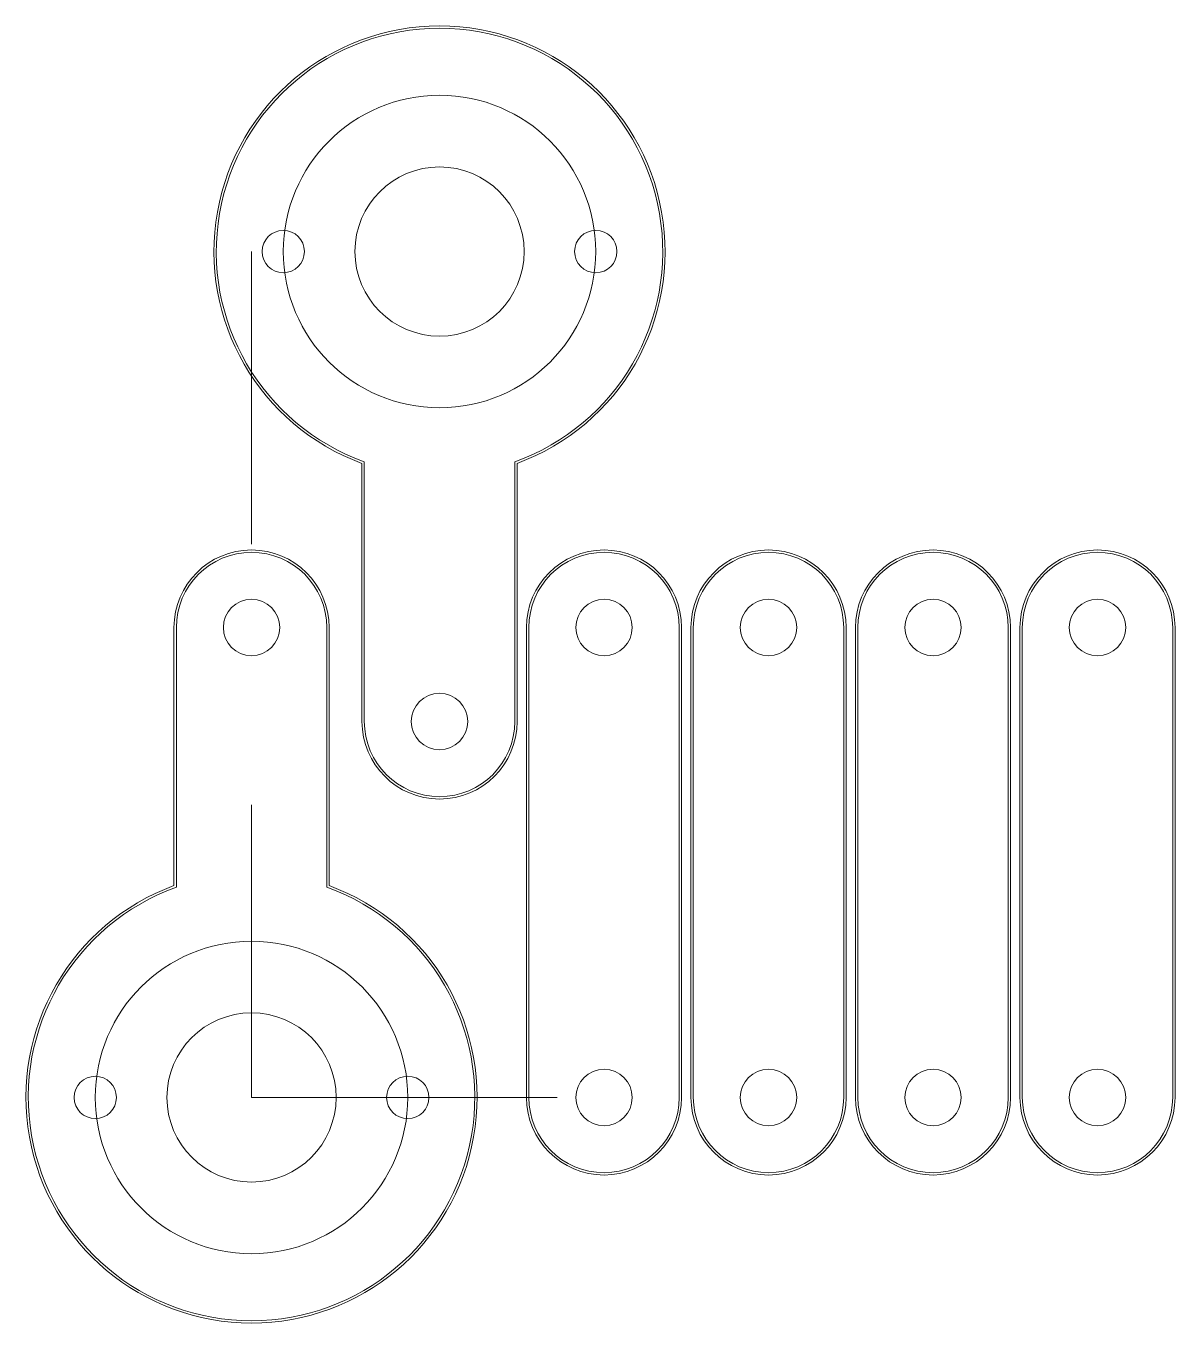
# Model space of a CAD drawing. Extents: x 0.02 to 2.46, y 0.12 to 2.88.
import ezdxf

# ---------------------------------------------------------------- set-up
doc = ezdxf.new("R2010")
doc.units = 0
doc.header["$MEASUREMENT"] = 0
doc.layers.add('holes', color=1, linetype='Continuous')
doc.layers.add('outline', color=3, linetype='Continuous')

msp = doc.modelspace()

# ---------------------------------------------------------------- linework, layer by layer
at = {"linetype": 'Continuous', "lineweight": 0, "flags": 128}
for points in [[(0.74, 1.4), (0.74, 1.9528, -5.76401), (1.06, 1.9528), (1.06, 1.4, -1)], [(0.34, 1.6), (0.34, 1.0472, 5.76401), (0.66, 1.0472), (0.66, 1.6, 1)], [(1.09, 0.6), (1.09, 1.6, -1), (1.41, 1.6), (1.41, 0.6, -1)], [(1.44, 0.6), (1.44, 1.6, -1), (1.76, 1.6), (1.76, 0.6, -1)], [(1.79, 0.6), (1.79, 1.6, -1), (2.11, 1.6), (2.11, 0.6, -1)], [(2.14, 0.6), (2.14, 1.6, -1), (2.46, 1.6), (2.46, 0.6, -1)]]:
    msp.add_lwpolyline(points, format="xyb", close=True, dxfattribs=at)
for points in [[(0.5, 2.4), (0.5, 1.7772)], [(0.5, 0.6), (0.5, 1.2228)], [(0.5, 0.6), (1.15, 0.6)]]:
    msp.add_lwpolyline(points, dxfattribs=at)
at = {"linetype": 'Continuous', "lineweight": 0}
for centre in [(0.9, 2.4), (0.5, 0.6)]:
    msp.add_circle(centre, 0.3325, dxfattribs=at)
at = {"layer": 'holes', "linetype": 'Continuous', "lineweight": 0}
for centre, radius in [((0.9, 2.4), 0.18), ((0.5675, 2.4), 0.045), ((1.2325, 2.4), 0.045), ((0.5, 1.6), 0.06), ((1.25, 1.6), 0.06), ((1.6, 1.6), 0.06), ((1.95, 1.6), 0.06), ((2.3, 1.6), 0.06), ((0.9, 1.4), 0.06), ((0.5, 0.6), 0.18), ((0.1675, 0.6), 0.045), ((0.8325, 0.6), 0.045), ((1.25, 0.6), 0.06), ((1.6, 0.6), 0.06), ((1.95, 0.6), 0.06), ((2.3, 0.6), 0.06)]:
    msp.add_circle(centre, radius, dxfattribs=at)
at = {"layer": 'outline', "linetype": 'Continuous', "lineweight": 0, "flags": 128}
for points in [[(0.735, 1.4), (0.735, 1.9493, -5.640905), (1.065, 1.9493), (1.065, 1.4, -1)], [(0.335, 1.6), (0.335, 1.0507, 5.640905), (0.665, 1.0507), (0.665, 1.6, 1)], [(1.085, 0.6), (1.085, 1.6, -1), (1.415, 1.6), (1.415, 0.6, -1)], [(1.435, 0.6), (1.435, 1.6, -1), (1.765, 1.6), (1.765, 0.6, -1)], [(1.785, 0.6), (1.785, 1.6, -1), (2.115, 1.6), (2.115, 0.6, -1)], [(2.135, 0.6), (2.135, 1.6, -1), (2.465, 1.6), (2.465, 0.6, -1)]]:
    msp.add_lwpolyline(points, format="xyb", close=True, dxfattribs=at)

doc.saveas('drawing.dxf')
